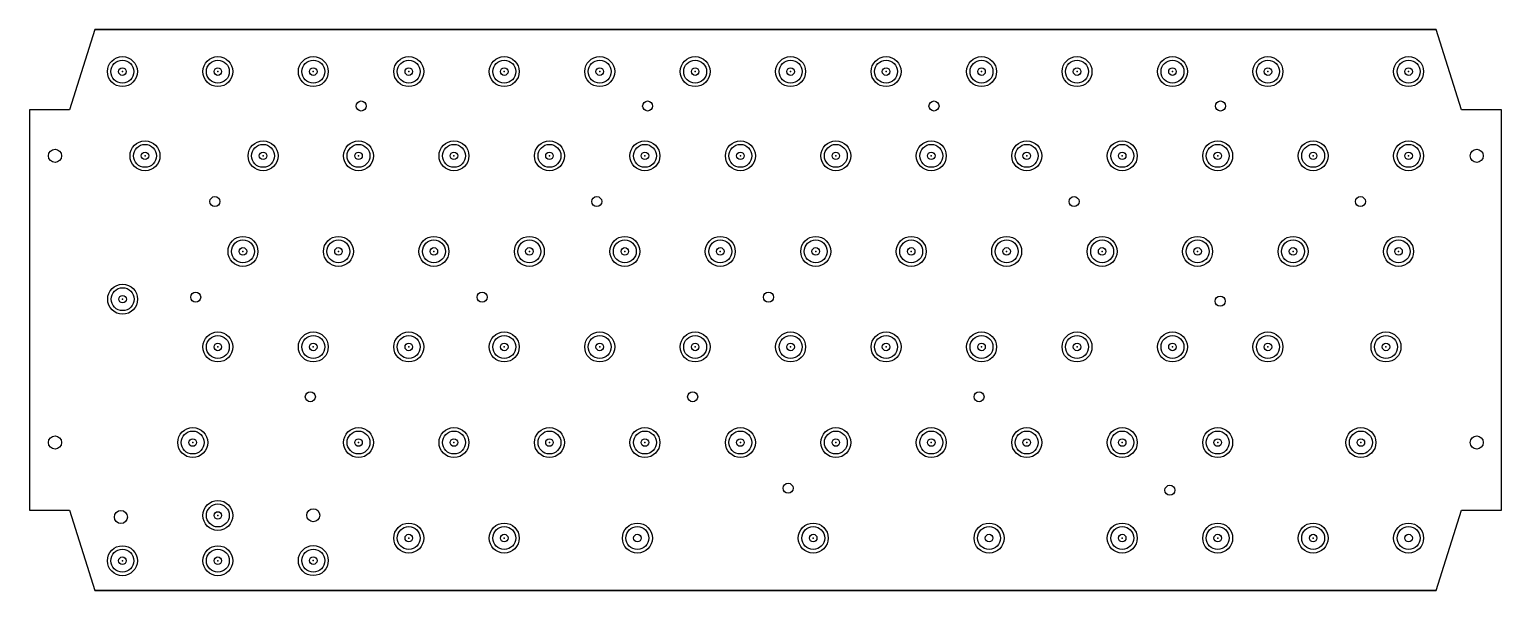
# Model space of a CAD drawing. Header units: millimetres. Extents: x -146 to 146, y -25 to 86.
import ezdxf

# ---------------------------------------------------------------- set-up
doc = ezdxf.new("R2010")
doc.units = ezdxf.units.MM
doc.header["$PDSIZE"] = -1

msp = doc.modelspace()

# ---------------------------------------------------------------- linework, layer by layer
at = {"color": 7, "linetype": 'Continuous'}
for p, q in [((-133.5, 86.38), (-138.5, 70.38)), ((133.5, 86.38), (-133.5, 86.38)), ((138.5, 70.38), (133.5, 86.38)), ((-138.5, 70.38), (-146.5, 70.38)), ((-146.5, 70.38), (-146.5, -9.18)), ((146.5, 70.38), (138.5, 70.38)), ((146.5, -9.18), (146.5, 70.38)), ((-146.5, -9.18), (-138.5, -9.18)), ((-138.5, -9.18), (-133.5, -25.18)), ((133.5, -25.18), (138.5, -9.18)), ((138.5, -9.18), (146.5, -9.18)), ((-133.5, -25.18), (133.5, -25.18))]:
    msp.add_line(p, q, dxfattribs=at)
at = {"color": 7, "linetype": 'Continuous', "lineweight": 25}
for p, q in [((-133.5, 86.38), (-138.5, 70.38)), ((-133.5, 86.38), (133.5, 86.38)), ((138.5, 70.38), (133.5, 86.38)), ((-146.5, 70.38), (-146.5, -9.18)), ((-138.5, 70.38), (-146.5, 70.38)), ((146.5, 70.38), (138.5, 70.38)), ((146.5, -9.18), (146.5, 70.38)), ((-146.5, -9.18), (-138.5, -9.18)), ((-138.5, -9.18), (-133.5, -25.18)), ((133.5, -25.18), (138.5, -9.18)), ((138.5, -9.18), (146.5, -9.18)), ((133.5, -25.18), (-133.5, -25.18))]:
    msp.add_line(p, q, dxfattribs=at)
for centre, radius in [((-128, 78), 2.98), ((-128, 78), 2.28), ((-109, 78), 2.98), ((-109, 78), 2.28), ((-90, 78), 2.98), ((-90, 78), 2.28), ((-71, 78), 2.98), ((-71, 78), 2.28), ((-52, 78), 2.98), ((-52, 78), 2.28), ((-33, 78), 2.98), ((-33, 78), 2.28), ((-14, 78), 2.98), ((-14, 78), 2.28), ((5, 78), 2.98), ((5, 78), 2.28), ((24, 78), 2.98), ((24, 78), 2.28), ((43, 78), 2.98), ((43, 78), 2.28), ((62, 78), 2.98), ((62, 78), 2.28), ((81, 78), 2.98), ((81, 78), 2.28), ((100, 78), 2.98), ((100, 78), 2.28), ((128, 78), 2.98), ((128, 78), 2.28), ((-128, 78), 0.749), ((-109, 78), 0.749), ((-90, 78), 0.749), ((-71, 78), 0.749), ((-52, 78), 0.749), ((-33, 78), 0.749), ((-14, 78), 0.749), ((5, 78), 0.749), ((24, 78), 0.749), ((43, 78), 0.749), ((62, 78), 0.749), ((81, 78), 0.749), ((100, 78), 0.749), ((128, 78), 0.749), ((-80.46, 71.16), 1), ((-23.46, 71.16), 1), ((33.54, 71.16), 1), ((90.57, 71.16), 1), ((-141.41, 61.25), 1.3), ((-123.5, 61.25), 2.98), ((-123.5, 61.25), 2.28), ((-123.5, 61.25), 0.749), ((-100, 61.25), 2.98), ((-100, 61.25), 2.28), ((-100, 61.25), 0.749), ((-81, 61.25), 2.98), ((-81, 61.25), 2.28), ((-81, 61.25), 0.749), ((-62, 61.25), 2.98), ((-62, 61.25), 2.28), ((-62, 61.25), 0.749), ((-43, 61.25), 2.98), ((-43, 61.25), 2.28), ((-43, 61.25), 0.749), ((-24, 61.25), 2.98), ((-24, 61.25), 2.28), ((-24, 61.25), 0.749), ((-5, 61.25), 2.98), ((-5, 61.25), 2.28), ((-5, 61.25), 0.749), ((14, 61.25), 2.98), ((14, 61.25), 2.28), ((14, 61.25), 0.749), ((33, 61.25), 2.98), ((33, 61.25), 2.28), ((33, 61.25), 0.749), ((52, 61.25), 2.98), ((52, 61.25), 2.28), ((52, 61.25), 0.749), ((71, 61.25), 2.98), ((71, 61.25), 2.28), ((71, 61.25), 0.749), ((90, 61.25), 2.98), ((90, 61.25), 2.28), ((90, 61.25), 0.749), ((109, 61.25), 2.98), ((109, 61.25), 2.28), ((109, 61.25), 0.749), ((128, 61.25), 2.98), ((128, 61.25), 2.28), ((128, 61.25), 0.749), ((141.55, 61.25), 1.3), ((-109.59, 52.16), 1), ((-33.59, 52.16), 1), ((61.41, 52.16), 1), ((118.41, 52.16), 1), ((-104, 42.25), 2.98), ((-104, 42.25), 2.28), ((-85, 42.25), 2.98), ((-85, 42.25), 2.28), ((-66, 42.25), 2.98), ((-66, 42.25), 2.28), ((-47, 42.25), 2.98), ((-47, 42.25), 2.28), ((-28, 42.25), 2.98), ((-28, 42.25), 2.28), ((-9, 42.25), 2.98), ((-9, 42.25), 2.28), ((10, 42.25), 2.98), ((10, 42.25), 2.28), ((29, 42.25), 2.98), ((29, 42.25), 2.28), ((48, 42.25), 2.98), ((48, 42.25), 2.28), ((67, 42.25), 2.98), ((67, 42.25), 2.28), ((86, 42.25), 2.98), ((86, 42.25), 2.28), ((105, 42.25), 2.98), ((105, 42.25), 2.28), ((126, 42.25), 2.98), ((126, 42.25), 2.28), ((-104, 42.25), 0.749), ((-85, 42.25), 0.749), ((-66, 42.25), 0.749), ((-47, 42.25), 0.749), ((-28, 42.25), 0.749), ((-9, 42.25), 0.749), ((10, 42.25), 0.749), ((29, 42.25), 0.749), ((48, 42.25), 0.749), ((67, 42.25), 0.749), ((86, 42.25), 0.749), ((105, 42.25), 0.749), ((126, 42.25), 0.749), ((-127.95, 32.75), 2.98), ((-127.95, 32.75), 2.28), ((-127.95, 32.75), 0.749), ((-113.41, 33.16), 1), ((-56.41, 33.16), 1), ((0.59, 33.16), 1), ((90.5, 32.36), 1), ((-109, 23.25), 2.98), ((-109, 23.25), 2.28), ((-109, 23.25), 0.749), ((-90, 23.25), 2.98), ((-90, 23.25), 2.28), ((-90, 23.25), 0.749), ((-71, 23.25), 2.98), ((-71, 23.25), 2.28), ((-71, 23.25), 0.749), ((-52, 23.25), 2.98), ((-52, 23.25), 2.28), ((-52, 23.25), 0.749), ((-33, 23.25), 2.98), ((-33, 23.25), 2.28), ((-33, 23.25), 0.749), ((-14, 23.25), 2.98), ((-14, 23.25), 2.28), ((-14, 23.25), 0.749), ((5, 23.25), 2.98), ((5, 23.25), 2.28), ((5, 23.25), 0.749), ((24, 23.25), 2.98), ((24, 23.25), 2.28), ((24, 23.25), 0.749), ((43, 23.25), 2.98), ((43, 23.25), 2.28), ((43, 23.25), 0.749), ((62, 23.25), 2.98), ((62, 23.25), 2.28), ((62, 23.25), 0.749), ((81, 23.25), 2.98), ((81, 23.25), 2.28), ((81, 23.25), 0.749), ((100, 23.25), 2.98), ((100, 23.25), 2.28), ((100, 23.25), 0.749), ((123.5, 23.25), 2.98), ((123.5, 23.25), 2.28), ((123.5, 23.25), 0.749), ((-90.59, 13.36), 1), ((-14.5, 13.36), 1), ((42.5, 13.36), 1), ((-114, 4.25), 2.98), ((-114, 4.25), 2.28), ((-81, 4.25), 2.98), ((-81, 4.25), 2.28), ((-62, 4.25), 2.98), ((-62, 4.25), 2.28), ((-43, 4.25), 2.98), ((-43, 4.25), 2.28), ((-24, 4.25), 2.98), ((-24, 4.25), 2.28), ((-5, 4.25), 2.98), ((-5, 4.25), 2.28), ((14, 4.25), 2.98), ((14, 4.25), 2.28), ((33, 4.25), 2.98), ((33, 4.25), 2.28), ((52, 4.25), 2.98), ((52, 4.25), 2.28), ((71, 4.25), 2.98), ((71, 4.25), 2.28), ((90, 4.25), 2.98), ((90, 4.25), 2.28), ((118.5, 4.25), 2.98), ((118.5, 4.25), 2.28), ((-141.41, 4.25), 1.3), ((-114, 4.25), 0.749), ((-81, 4.25), 0.749), ((-62, 4.25), 0.749), ((-43, 4.25), 0.749), ((-24, 4.25), 0.749), ((-5, 4.25), 0.749), ((14, 4.25), 0.749), ((33, 4.25), 0.749), ((52, 4.25), 0.749), ((71, 4.25), 0.749), ((90, 4.25), 0.749), ((118.5, 4.25), 0.749), ((141.55, 4.25), 1.3), ((4.5, -4.84), 1), ((80.5, -5.24), 1), ((-109, -10.25), 2.98), ((-109, -10.25), 2.28), ((-128.3, -10.56), 1.3), ((-109, -10.25), 0.749), ((-90, -10.21), 1.3), ((-71, -14.75), 2.98), ((-71, -14.75), 2.28), ((-71, -14.75), 0.749), ((-52, -14.75), 2.98), ((-52, -14.75), 2.28), ((-52, -14.75), 0.749), ((-25.5, -14.75), 2.98), ((-25.5, -14.75), 2.28), ((-25.5, -14.75), 0.749), ((9.5, -14.75), 2.98), ((9.5, -14.75), 2.28), ((9.5, -14.75), 0.749), ((44.5, -14.75), 2.98), ((44.5, -14.75), 2.28), ((44.5, -14.75), 0.749), ((71, -14.75), 2.98), ((71, -14.75), 2.28), ((71, -14.75), 0.749), ((90, -14.75), 2.98), ((90, -14.75), 2.28), ((90, -14.75), 0.749), ((109, -14.75), 2.98), ((109, -14.75), 2.28), ((109, -14.75), 0.749), ((128, -14.75), 2.98), ((128, -14.75), 2.28), ((128, -14.75), 0.749), ((-128, -19.25), 2.98), ((-128, -19.25), 2.28), ((-109, -19.25), 2.98), ((-109, -19.25), 2.28), ((-90, -19.23), 2.98), ((-90, -19.23), 2.28), ((-128, -19.25), 0.749), ((-109, -19.25), 0.749), ((-90, -19.23), 0.749)]:
    msp.add_circle(centre, radius, dxfattribs=at)
at = {"color": 7, "linetype": 'Continuous'}
for centre, radius in [((-80.46, 71.16), 1), ((-23.46, 71.16), 1), ((33.54, 71.16), 1), ((90.57, 71.16), 1), ((-141.41, 61.25), 1.3), ((141.55, 61.25), 1.3), ((-109.59, 52.16), 1), ((-33.59, 52.16), 1), ((61.41, 52.16), 1), ((118.41, 52.16), 1), ((-113.41, 33.16), 1), ((-56.41, 33.16), 1), ((0.59, 33.16), 1), ((90.5, 32.36), 1), ((-90.59, 13.36), 1), ((-14.5, 13.36), 1), ((42.5, 13.36), 1), ((-141.41, 4.25), 1.3), ((141.55, 4.25), 1.3), ((4.5, -4.84), 1), ((80.5, -5.24), 1), ((-128.3, -10.56), 1.3), ((-90, -10.21), 1.3)]:
    msp.add_circle(centre, radius, dxfattribs=at)
for p in [(-128, 78), (-109, 78), (-90, 78), (-71, 78), (-52, 78), (-33, 78), (-14, 78), (5, 78), (24, 78), (43, 78), (62, 78), (81, 78), (100, 78), (128, 78), (-123.5, 61.25), (-100, 61.25), (-81, 61.25), (-62, 61.25), (-43, 61.25), (-24, 61.25), (-5, 61.25), (14, 61.25), (33, 61.25), (52, 61.25), (71, 61.25), (90, 61.25), (109, 61.25), (128, 61.25), (-104, 42.25), (-85, 42.25), (-66, 42.25), (-47, 42.25), (-28, 42.25), (-9, 42.25), (10, 42.25), (29, 42.25), (48, 42.25), (67, 42.25), (86, 42.25), (105, 42.25), (126, 42.25), (-127.95, 32.75), (-109, 23.25), (-90, 23.25), (-71, 23.25), (-52, 23.25), (-33, 23.25), (-14, 23.25), (5, 23.25), (24, 23.25), (43, 23.25), (62, 23.25), (81, 23.25), (100, 23.25), (123.5, 23.25), (-114, 4.25), (-81, 4.25), (-62, 4.25), (-43, 4.25), (-24, 4.25), (-5, 4.25), (14, 4.25), (33, 4.25), (52, 4.25), (71, 4.25), (90, 4.25), (118.5, 4.25), (-109, -10.25), (-71, -14.75), (-52, -14.75), (9.5, -14.75), (71, -14.75), (90, -14.75), (109, -14.75), (-128, -19.25), (-109, -19.25), (-90, -19.23)]:
    msp.add_point(p, dxfattribs=at)

doc.saveas('drawing.dxf')
